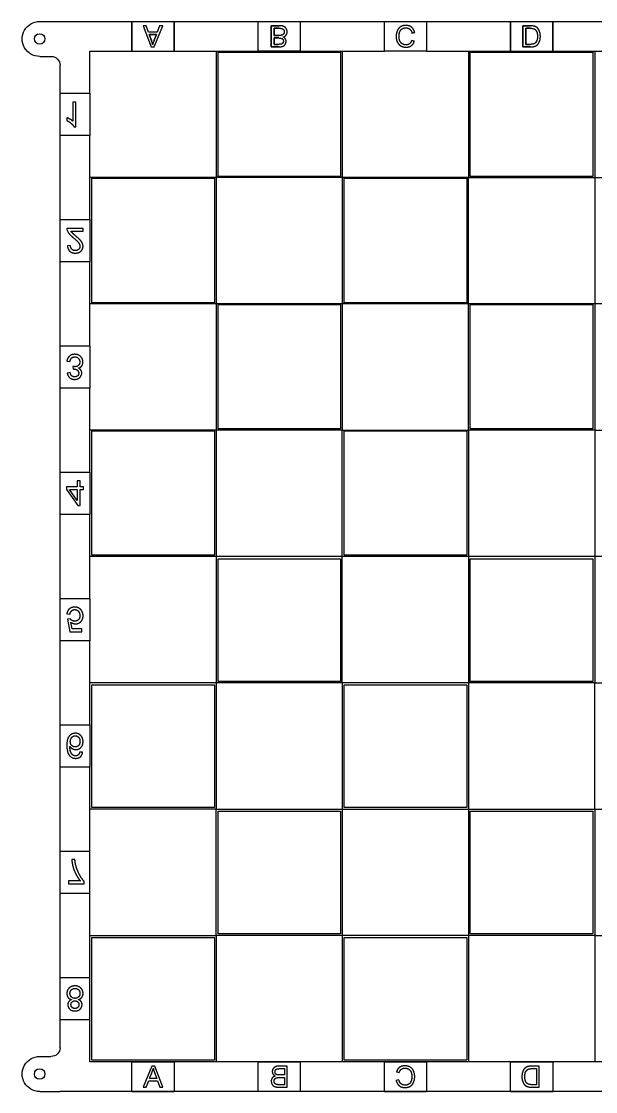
# Model space of a CAD drawing. Header units: millimetres. Extents: x 0 to 327, y -305 to 0.
# Drawn here: x -0.1 to 163.7, y -305.1 to -0.1 of the extents above; entities that cross this region are included whole.
import ezdxf

# ---------------------------------------------------------------- set-up
doc = ezdxf.new("R2010")
doc.units = ezdxf.units.MM
doc.layers.get('0').update_dxf_attribs({"linetype": 'CONTINUOUS'})

msp = doc.modelspace()

# ---------------------------------------------------------------- linework, layer by layer
for p, q in [((5.13, -0.13), (10.93, -0.13)), ((10.93, -0.13), (43.45, -0.13)), ((43.45, -0.13), (67.42, -0.13)), ((79.45, -0.13), (103.42, -0.13)), ((103.42, -8.63), (103.42, -0.13)), ((115.45, -0.13), (115.45, -8.63)), ((115.45, -0.13), (139.42, -0.13)), ((139.42, -0.13), (175.42, -0.13)), ((55.43, -8.63), (55.43, -80.63)), ((91.43, -8.63), (91.43, -116.63)), ((115.45, -8.63), (103.42, -8.63)), ((127.43, -8.63), (127.43, -44.63)), ((163.43, -8.63), (163.43, -152.63)), ((5.13, -10.13), (8.43, -10.13)), ((10.93, -292.63), (10.93, -12.63)), ((19.43, -20.62), (19.43, -32.65)), ((15.47, -23.13), (14.61, -23.13)), ((14.61, -23.13), (14.61, -28.61)), ((15.47, -30.16), (15.47, -23.13)), ((12.89, -27.57), (12.89, -28.41)), ((14.92, -30.16), (15.47, -30.16)), ((55.43, -44.63), (19.43, -44.63)), ((91.43, -44.63), (55.43, -44.63)), ((127.43, -44.63), (91.43, -44.63)), ((19.43, -56.62), (19.43, -68.65)), ((17.5, -59.13), (12.87, -59.13)), ((14.07, -59.96), (17.5, -59.96)), ((14.07, -59.96), (14.07, -59.96)), ((17.5, -59.96), (17.5, -59.13)), ((13.92, -64.04), (13.04, -64.14)), ((13.04, -64.14), (13.04, -64.14)), ((19.43, -92.62), (19.43, -80.63)), ((55.43, -80.63), (55.43, -116.63)), ((12.89, -96.98), (13.75, -97.09)), ((13.84, -100.19), (12.98, -100.35)), ((14.59, -98.45), (14.59, -98.45)), ((14.59, -98.45), (14.68, -99.2)), ((19.43, -128.62), (19.43, -104.65)), ((91.43, -116.63), (19.43, -116.63)), ((55.43, -116.63), (55.43, -152.63)), ((163.43, -116.63), (127.43, -116.63)), ((127.43, -116.63), (127.43, -188.63)), ((163.43, -116.63), (235.43, -116.63)), ((19.43, -128.62), (19.43, -140.65)), ((19.43, -164.62), (19.43, -140.65)), ((55.43, -152.63), (19.43, -152.63)), ((127.43, -152.63), (55.43, -152.63)), ((55.43, -152.63), (55.43, -224.63)), ((163.43, -152.63), (127.43, -152.63)), ((12.86, -169.01), (13.76, -169.09)), ((12.86, -169.01), (12.86, -169.01)), ((13.82, -170.38), (13.01, -170.49)), ((13.01, -170.49), (13.69, -174.08)), ((14.38, -173.26), (14, -171.38)), ((17.17, -173.26), (14.38, -173.26)), ((17.17, -174.08), (17.17, -173.26)), ((13.69, -174.08), (17.17, -174.08)), ((19.43, -200.62), (19.43, -176.65)), ((55.43, -188.63), (19.43, -188.63)), ((91.43, -188.63), (55.43, -188.63)), ((91.43, -188.63), (91.43, -296.63)), ((127.43, -188.63), (127.43, -260.63)), ((16.51, -208.35), (16.51, -208.35)), ((17.37, -208.42), (16.51, -208.35)), ((19.43, -248.65), (19.43, -212.65)), ((55.43, -224.63), (19.43, -224.63)), ((163.43, -224.63), (199.43, -224.63)), ((163.43, -224.63), (163.43, -296.63)), ((10.93, -236.62), (19.43, -236.62)), ((10.93, -248.65), (10.93, -236.62)), ((15.17, -239.02), (14.28, -239.02)), ((14.29, -239.02), (14.28, -239.02)), ((13.31, -245.1), (13.31, -245.93)), ((16.73, -245.1), (13.31, -245.1)), ((13.31, -245.93), (17.84, -245.93)), ((17.84, -245.93), (17.84, -245.26)), ((19.43, -248.65), (10.93, -248.65)), ((19.43, -260.63), (19.43, -248.65)), ((127.43, -260.63), (55.43, -260.63)), ((55.43, -260.63), (55.43, -296.63)), ((163.43, -260.63), (127.43, -260.63)), ((127.43, -260.63), (127.43, -296.63)), ((163.43, -260.63), (199.43, -260.63)), ((10.93, -272.62), (19.43, -272.62)), ((10.93, -284.65), (10.93, -272.62)), ((19.43, -284.65), (10.93, -284.65)), ((5.13, -295.13), (8.43, -295.13)), ((31.42, -305.13), (31.42, -296.63)), ((37.08, -297.88), (34.62, -303.88)), ((37.94, -297.88), (37.08, -297.88)), ((40.24, -303.88), (37.94, -297.88)), ((43.45, -296.63), (43.45, -305.13)), ((67.42, -296.63), (79.45, -296.63)), ((75.7, -297.88), (73.45, -297.88)), ((73.7, -298.59), (74.9, -298.59)), ((74.9, -298.59), (74.9, -300.4)), ((75.7, -297.88), (75.7, -297.88)), ((75.7, -303.88), (75.7, -297.88)), ((103.42, -296.63), (115.45, -296.63)), ((103.42, -305.13), (103.42, -296.63)), ((103.42, -296.63), (115.45, -296.63)), ((115.45, -296.63), (115.45, -305.13)), ((139.42, -296.63), (151.45, -296.63)), ((139.42, -305.13), (139.42, -296.63)), ((139.42, -296.63), (151.45, -296.63)), ((147.61, -297.88), (145.55, -297.88)), ((145.56, -298.59), (146.82, -298.59)), ((146.82, -298.59), (146.82, -303.18)), ((147.61, -297.88), (147.61, -297.88)), ((147.61, -303.88), (147.61, -297.88)), ((151.45, -296.63), (151.45, -305.13)), ((36.47, -301.42), (37.1, -299.76)), ((38.51, -301.42), (36.47, -301.42)), ((37.85, -299.66), (38.51, -301.42)), ((73.52, -301.11), (74.9, -301.11)), ((74.9, -300.4), (73.61, -300.4)), ((74.9, -301.11), (74.9, -303.18)), ((107.57, -301.78), (106.78, -301.98)), ((106.88, -299.53), (106.88, -299.53)), ((106.88, -299.53), (107.66, -299.71)), ((34.62, -303.88), (35.08, -303.88)), ((34.62, -303.88), (34.62, -303.88)), ((34.62, -303.88), (34.62, -303.88)), ((35.08, -303.88), (35.53, -303.88)), ((35.53, -303.88), (36.23, -302.07)), ((36.23, -302.07), (38.74, -302.07)), ((38.74, -302.07), (39.4, -303.88)), ((39.4, -303.88), (39.79, -303.88)), ((39.4, -303.88), (40.24, -303.88)), ((74.9, -303.18), (73.41, -303.18)), ((73.41, -303.88), (75.7, -303.88)), ((145.45, -303.88), (147.61, -303.88)), ((146.82, -303.18), (145.54, -303.18)), ((146.82, -303.18), (145.54, -303.18)), ((5.13, -305.13), (10.93, -305.13)), ((315.93, -305.13), (10.93, -305.13)), ((79.45, -305.13), (67.42, -305.13))]:
    msp.add_line(p, q)
for points in [[(271.43, -80.63), (163.43, -80.63), (91.43, -80.63), (19.43, -80.63), (19.43, -68.65), (10.93, -68.65), (10.93, -56.62), (19.43, -56.62), (19.43, -44.63), (19.43, -32.65), (10.93, -32.65), (10.93, -20.62), (19.43, -20.62), (19.43, -8.63), (31.42, -8.63), (31.42, -0.13), (31.42, -8.63), (43.45, -8.63), (43.45, -0.13), (43.45, -8.63), (67.42, -8.63), (67.42, -0.13), (79.45, -0.13), (79.45, -8.63), (103.42, -8.63), (103.42, -0.13), (115.45, -0.13), (115.45, -8.63), (151.45, -8.63), (151.45, -0.13), (151.45, -8.63), (175.42, -8.63)], [(307.43, -296.63), (19.43, -296.63), (19.43, -284.65), (19.43, -272.62), (19.43, -260.63), (55.43, -260.63), (55.43, -224.63), (91.43, -224.63), (163.43, -224.63), (163.43, -188.63), (91.43, -188.63), (91.43, -152.63), (91.43, -116.63), (127.43, -116.63), (127.43, -80.63), (127.43, -44.63), (163.43, -44.63), (199.43, -44.63)], [(235.43, -152.63), (163.43, -152.63), (163.43, -188.63), (199.43, -188.63)]]:
    msp.add_lwpolyline(points)
for points in [[(34.62, -1.38), (36.93, -7.38), (37.78, -7.38), (40.24, -1.38), (39.34, -1.38), (38.64, -3.2), (36.13, -3.2), (35.47, -1.38)], [(36.93, -7.38), (37.78, -7.38), (40.24, -1.38), (39.34, -1.38), (38.64, -3.2), (36.13, -3.2), (35.47, -1.38), (34.62, -1.38)], [(67.42, -0.13), (79.45, -0.13), (79.45, -8.63), (67.42, -8.63)], [(71.17, -1.38), (71.17, -7.38), (73.42, -7.38), (71.17, -7.38)], [(73.45, -1.38), (71.17, -1.38)], [(71.96, -2.09), (73.45, -2.09)], [(73.35, -4.15), (71.96, -4.15), (71.96, -2.09), (71.96, -4.15)], [(139.42, -8.63), (139.42, -0.13)], [(142.95, -1.38), (142.95, -7.38), (145.02, -7.38), (142.95, -7.38)], [(145.12, -1.38), (142.95, -1.38)], [(143.75, -2.09), (145.03, -2.09)], [(145.01, -6.67), (143.75, -6.67), (143.75, -2.09), (143.75, -6.67)], [(36.36, -3.85), (38.39, -3.85), (37.76, -5.51), (38.39, -3.85)], [(37.01, -5.61), (36.36, -3.85)], [(71.96, -4.86), (73.26, -4.86)], [(73.16, -6.67), (71.96, -6.67), (71.96, -4.86), (71.96, -6.67)], [(111.98, -5.74), (111.2, -5.55)], [(111.29, -3.49), (112.08, -3.29)], [(55.99, -26.6), (55.99, -8.87), (73.47, -8.87), (90.95, -8.87), (90.95, -26.6), (90.95, -44.33), (73.47, -44.33), (55.99, -44.33)], [(127.93, -26.6), (127.93, -8.87), (145.41, -8.87), (162.89, -8.87), (162.89, -26.6), (162.89, -44.33), (145.41, -44.33), (127.93, -44.33)], [(20.01, -62.57), (20.01, -44.84), (37.49, -44.84), (54.97, -44.84), (54.97, -62.57), (54.97, -80.31), (37.49, -80.31), (20.01, -80.31)], [(91.96, -62.57), (91.96, -44.84), (109.44, -44.84), (126.92, -44.84), (126.92, -62.57), (126.92, -80.31), (109.44, -80.31), (91.96, -80.31)], [(55.99, -98.55), (55.99, -80.81), (73.47, -80.81), (90.95, -80.81), (90.95, -98.55), (90.95, -116.28), (73.47, -116.28), (55.99, -116.28)], [(127.93, -98.55), (127.93, -80.81), (145.41, -80.81), (162.89, -80.81), (162.89, -98.55), (162.89, -116.28), (145.41, -116.28), (127.93, -116.28)], [(10.93, -92.62), (19.43, -92.62), (19.43, -104.65), (10.93, -104.65)], [(20.01, -134.52), (20.01, -116.79), (37.49, -116.79), (54.97, -116.79), (54.97, -134.52), (54.97, -152.25), (37.49, -152.25), (20.01, -152.25)], [(91.96, -134.52), (91.96, -116.79), (109.44, -116.79), (126.92, -116.79), (126.92, -134.52), (126.92, -152.25), (109.44, -152.25), (91.96, -152.25)], [(19.43, -128.62), (19.43, -140.65), (10.93, -140.65), (10.93, -128.62)], [(17.6, -133.55), (17.6, -132.77), (16.66, -132.77), (16.66, -131.09), (15.8, -131.09), (15.8, -132.77), (12.76, -132.77), (12.76, -133.55), (15.96, -138.09), (16.66, -138.09), (16.66, -133.55)], [(13.61, -133.55), (15.8, -133.55), (15.8, -136.71)], [(55.99, -170.74), (55.99, -153.26), (73.47, -153.26), (90.95, -153.26), (90.95, -170.74), (90.95, -188.22), (73.47, -188.22), (55.99, -188.22)], [(127.93, -170.74), (127.93, -153.26), (145.41, -153.26), (162.89, -153.26), (162.89, -170.74), (162.89, -188.22), (145.41, -188.22), (127.93, -188.22)], [(19.43, -164.62), (19.43, -176.65), (10.93, -176.65), (10.93, -164.62)], [(20.01, -206.72), (20.01, -189.24), (37.49, -189.24), (54.97, -189.24), (54.97, -206.72), (54.97, -224.2), (37.49, -224.2), (20.01, -224.2)], [(91.96, -206.72), (91.96, -189.24), (109.44, -189.24), (126.92, -189.24), (126.92, -206.72), (126.92, -224.2), (109.44, -224.2), (91.96, -224.2)], [(19.43, -212.65), (10.93, -212.65), (10.93, -200.62), (19.43, -200.62)], [(55.99, -242.69), (55.99, -225.21), (73.47, -225.21), (90.95, -225.21), (90.95, -242.69), (90.95, -260.17), (73.47, -260.17), (55.99, -260.17)], [(127.93, -242.69), (127.93, -225.21), (145.41, -225.21), (162.89, -225.21), (162.89, -242.69), (162.89, -260.17), (145.41, -260.17), (127.93, -260.17)], [(20.01, -278.66), (20.01, -261.18), (37.49, -261.18), (54.97, -261.18), (54.97, -278.66), (54.97, -296.14), (37.49, -296.14), (20.01, -296.14)], [(91.96, -278.66), (91.96, -261.18), (109.44, -261.18), (126.92, -261.18), (126.92, -278.66), (126.92, -296.14), (109.44, -296.14), (91.96, -296.14)], [(16.17, -278.93)], [(16.17, -278.93)], [(31.42, -296.63), (43.45, -296.63)], [(79.45, -305.13), (67.42, -305.13), (67.42, -296.63), (79.45, -296.63)], [(74.05, -298.59)], [(74.05, -298.59)], [(147.61, -297.88), (147.61, -297.88)], [(72.3, -300.69)], [(72.3, -300.69)], [(35.08, -303.88), (35.08, -303.88)], [(74.02, -303.88)], [(74.02, -303.88)], [(111.46, -303)], [(43.45, -305.13), (31.42, -305.13)], [(115.45, -305.13), (103.42, -305.13)], [(151.45, -305.13), (139.42, -305.13)]]:
    msp.add_lwpolyline(points, close=True)
for points in [[(3.63, -5.13, -0.998996), (6.63, -5.13, -0.998996)], [(3.63, -300.13, -0.998996), (6.63, -300.13, -0.998996)]]:
    msp.add_lwpolyline(points, format="xyb", close=True)
at = {"extrusion": (0, 0, -1)}
for centre, radius, start, end in [((-5.13, -5.13), 5, -90.0257, 90.0257), ((-8.43, -12.63), 2.5, 90, 180), ((-8.43, -292.63), 2.5, 179.9998, 270), ((-5.13, -300.13), 5, -90.0446, 90.0446)]:
    msp.add_arc(centre, radius, start, end, dxfattribs=at)
for points in [[(74.42, -1.48), (74.03, -1.38), (73.45, -1.38)], [(74.42, -1.48), (74.03, -1.38), (73.45, -1.38)], [(73.45, -2.09), (73.84, -2.09), (74, -2.12)], [(73.45, -2.09), (73.84, -2.09), (74, -2.12)], [(74, -2.12), (74.27, -2.17), (74.45, -2.28)], [(74, -2.12), (74.27, -2.17), (74.45, -2.28)], [(75.08, -1.78), (74.82, -1.58), (74.42, -1.48)], [(75.08, -1.78), (74.82, -1.58), (74.42, -1.48)], [(74.45, -2.28), (74.64, -2.4), (74.76, -2.62)], [(74.45, -2.28), (74.64, -2.4), (74.76, -2.62)], [(74.76, -2.62), (74.87, -2.84), (74.87, -3.12)], [(74.76, -2.62), (74.87, -2.84), (74.87, -3.12)], [(75.52, -2.34), (75.34, -1.98), (75.08, -1.78)], [(75.52, -2.34), (75.34, -1.98), (75.08, -1.78)], [(75.7, -3.12), (75.7, -2.7), (75.52, -2.34)], [(75.7, -3.12), (75.7, -2.7), (75.52, -2.34)], [(107.1, -2.82), (106.78, -3.57), (106.78, -4.43)], [(107.1, -2.82), (106.78, -3.57), (106.78, -4.43)], [(108.02, -1.67), (107.41, -2.07), (107.1, -2.82)], [(108.02, -1.67), (107.41, -2.07), (107.1, -2.82)], [(107.82, -3.1), (108.04, -2.52), (108.52, -2.24)], [(107.82, -3.1), (108.04, -2.52), (108.52, -2.24)], [(109.6, -1.28), (108.63, -1.28), (108.02, -1.67)], [(109.6, -1.28), (108.63, -1.28), (108.02, -1.67)], [(108.52, -2.24), (108.99, -1.96), (109.53, -1.96)], [(108.52, -2.24), (108.99, -1.96), (109.53, -1.96)], [(109.53, -1.96), (110.2, -1.96), (110.66, -2.34)], [(109.53, -1.96), (110.2, -1.96), (110.66, -2.34)], [(111.19, -1.79), (110.54, -1.28), (109.6, -1.28)], [(111.19, -1.79), (110.54, -1.28), (109.6, -1.28)], [(110.66, -2.34), (111.13, -2.73), (111.29, -3.49)], [(110.66, -2.34), (111.13, -2.73), (111.29, -3.49)], [(112.08, -3.29), (111.83, -2.31), (111.19, -1.79)], [(112.08, -3.29), (111.83, -2.31), (111.19, -1.79)], [(145.03, -2.09), (145.62, -2.09), (145.96, -2.2)], [(145.03, -2.09), (145.62, -2.09), (145.96, -2.2)], [(146.08, -1.48), (145.66, -1.38), (145.12, -1.38)], [(146.08, -1.48), (145.66, -1.38), (145.12, -1.38)], [(145.96, -2.2), (146.3, -2.31), (146.5, -2.51)], [(145.96, -2.2), (146.3, -2.31), (146.5, -2.51)], [(146.8, -1.79), (146.5, -1.59), (146.08, -1.48)], [(146.8, -1.79), (146.5, -1.59), (146.08, -1.48)], [(146.5, -2.51), (146.78, -2.79), (146.94, -3.27)], [(146.5, -2.51), (146.78, -2.79), (146.94, -3.27)], [(147.34, -2.33), (147.09, -1.98), (146.8, -1.79)], [(147.34, -2.33), (147.09, -1.98), (146.8, -1.79)], [(147.75, -3.2), (147.59, -2.68), (147.34, -2.33)], [(147.75, -3.2), (147.59, -2.68), (147.34, -2.33)], [(37.34, -6.75), (37.22, -6.17), (37.01, -5.61)], [(37.34, -6.75), (37.22, -6.17), (37.01, -5.61)], [(37.76, -5.51), (37.48, -6.26), (37.34, -6.75)], [(37.76, -5.51), (37.48, -6.26), (37.34, -6.75)], [(73.26, -4.86), (73.79, -4.86), (74.02, -4.93)], [(73.26, -4.86), (73.79, -4.86), (74.02, -4.93)], [(74.23, -4.05), (73.92, -4.15), (73.35, -4.15)], [(74.23, -4.05), (73.92, -4.15), (73.35, -4.15)], [(74.02, -4.93), (74.32, -5.02), (74.47, -5.23)], [(74.02, -4.93), (74.32, -5.02), (74.47, -5.23)], [(74.7, -3.7), (74.53, -3.95), (74.23, -4.05)], [(74.7, -3.7), (74.53, -3.95), (74.23, -4.05)], [(74.47, -5.23), (74.63, -5.44), (74.63, -5.75)], [(74.47, -5.23), (74.63, -5.44), (74.63, -5.75)], [(74.63, -5.75), (74.63, -6.05), (74.48, -6.28)], [(74.63, -5.75), (74.63, -6.05), (74.48, -6.28)], [(74.57, -4.57), (75.11, -4.42), (75.41, -4.03)], [(74.57, -4.57), (75.11, -4.42), (75.41, -4.03)], [(75.2, -5.12), (74.99, -4.78), (74.57, -4.57)], [(75.2, -5.12), (74.99, -4.78), (74.57, -4.57)], [(74.87, -3.12), (74.87, -3.46), (74.7, -3.7)], [(74.87, -3.12), (74.87, -3.46), (74.7, -3.7)], [(75.17, -6.64), (75.41, -6.26), (75.41, -5.85)], [(75.17, -6.64), (75.41, -6.26), (75.41, -5.85)], [(75.41, -5.85), (75.41, -5.46), (75.2, -5.12)], [(75.41, -5.85), (75.41, -5.46), (75.2, -5.12)], [(75.41, -4.03), (75.7, -3.65), (75.7, -3.12)], [(75.41, -4.03), (75.7, -3.65), (75.7, -3.12)], [(106.78, -4.43), (106.78, -5.36), (107.14, -6.06)], [(106.78, -4.43), (106.78, -5.36), (107.14, -6.06)], [(107.14, -6.06), (107.5, -6.76), (108.16, -7.12)], [(107.14, -6.06), (107.5, -6.76), (108.16, -7.12)], [(107.6, -4.43), (107.6, -3.67), (107.82, -3.1)], [(107.6, -4.43), (107.6, -3.67), (107.82, -3.1)], [(107.79, -5.58), (107.6, -5.02), (107.6, -4.43)], [(107.79, -5.58), (107.6, -5.02), (107.6, -4.43)], [(108.44, -6.47), (107.98, -6.14), (107.79, -5.58)], [(108.44, -6.47), (107.98, -6.14), (107.79, -5.58)], [(111.2, -5.55), (110.99, -6.21), (110.59, -6.51)], [(111.2, -5.55), (110.99, -6.21), (110.59, -6.51)], [(111.13, -7.03), (111.74, -6.57), (111.98, -5.74)], [(111.13, -7.03), (111.74, -6.57), (111.98, -5.74)], [(146.78, -5.87), (146.48, -6.38), (146.03, -6.55)], [(146.78, -5.87), (146.48, -6.38), (146.03, -6.55)], [(147.09, -4.43), (147.09, -5.37), (146.78, -5.87)], [(147.09, -4.43), (147.09, -5.37), (146.78, -5.87)], [(146.94, -3.27), (147.09, -3.75), (147.09, -4.43)], [(146.94, -3.27), (147.09, -3.75), (147.09, -4.43)], [(146.97, -6.87), (147.44, -6.47), (147.68, -5.84)], [(146.97, -6.87), (147.44, -6.47), (147.68, -5.84)], [(147.68, -5.84), (147.91, -5.22), (147.91, -4.42)], [(147.68, -5.84), (147.91, -5.22), (147.91, -4.42)], [(147.91, -4.42), (147.91, -3.73), (147.75, -3.2)], [(147.91, -4.42), (147.91, -3.73), (147.75, -3.2)], [(74.07, -6.59), (73.81, -6.67), (73.16, -6.67)], [(74.07, -6.59), (73.81, -6.67), (73.16, -6.67)], [(73.42, -7.38), (74.11, -7.38), (74.52, -7.2)], [(73.42, -7.38), (74.11, -7.38), (74.52, -7.2)], [(74.48, -6.28), (74.34, -6.51), (74.07, -6.59)], [(74.48, -6.28), (74.34, -6.51), (74.07, -6.59)], [(74.52, -7.2), (74.94, -7.02), (75.17, -6.64)], [(74.52, -7.2), (74.94, -7.02), (75.17, -6.64)], [(108.16, -7.12), (108.82, -7.48), (109.61, -7.48)], [(108.16, -7.12), (108.82, -7.48), (109.61, -7.48)], [(109.6, -6.81), (108.9, -6.81), (108.44, -6.47)], [(109.6, -6.81), (108.9, -6.81), (108.44, -6.47)], [(110.59, -6.51), (110.2, -6.81), (109.6, -6.81)], [(110.59, -6.51), (110.2, -6.81), (109.6, -6.81)], [(109.61, -7.48), (110.51, -7.48), (111.13, -7.03)], [(109.61, -7.48), (110.51, -7.48), (111.13, -7.03)], [(146.03, -6.55), (145.71, -6.67), (145.01, -6.67)], [(146.03, -6.55), (145.71, -6.67), (145.01, -6.67)], [(145.02, -7.38), (145.72, -7.38), (146.09, -7.3)], [(145.02, -7.38), (145.72, -7.38), (146.09, -7.3)], [(146.09, -7.3), (146.6, -7.18), (146.97, -6.87)], [(146.09, -7.3), (146.6, -7.18), (146.97, -6.87)], [(13.8, -28.02), (13.29, -27.72), (12.89, -27.57)], [(12.89, -28.4), (13.61, -28.74), (14.15, -29.23)], [(14.61, -28.61), (14.3, -28.31), (13.8, -28.02)], [(14.15, -29.23), (14.69, -29.71), (14.92, -30.16)], [(12.87, -59.13), (12.86, -59.44), (12.97, -59.73)], [(12.97, -59.73), (13.15, -60.2), (13.54, -60.66)], [(13.54, -60.66), (13.93, -61.12), (14.66, -61.72)], [(14.43, -60.42), (14.21, -60.19), (14.07, -59.96)], [(14.07, -59.96), (14.07, -59.96), (14.07, -59.96)], [(15.42, -61.3), (14.65, -60.66), (14.43, -60.42)], [(14.3, -65.08), (13.92, -64.7), (13.92, -64.05)], [(14.66, -61.72), (15.81, -62.66), (16.21, -63.2)], [(16.75, -62.54), (16.35, -62.09), (15.42, -61.3)], [(16.21, -63.2), (16.61, -63.75), (16.61, -64.24)], [(17.32, -63.39), (17.15, -62.99), (16.75, -62.54)], [(17.49, -64.22), (17.49, -63.8), (17.32, -63.39)], [(13.04, -64.14), (13.13, -65.12), (13.72, -65.64)], [(13.04, -64.14), (13.04, -64.14), (13.04, -64.14)], [(13.72, -65.64), (14.31, -66.16), (15.31, -66.16)], [(15.29, -65.45), (14.67, -65.45), (14.3, -65.08)], [(16.24, -65.1), (15.88, -65.45), (15.29, -65.45)], [(15.31, -66.16), (16.32, -66.16), (16.9, -65.6)], [(16.61, -64.24), (16.61, -64.75), (16.24, -65.1)], [(16.9, -65.6), (17.49, -65.04), (17.49, -64.22)], [(13.59, -95.56), (12.98, -96.11), (12.89, -96.98)], [(15.12, -95.01), (14.19, -95.01), (13.59, -95.56)], [(13.75, -97.09), (13.9, -96.36), (14.25, -96.04)], [(14.25, -96.04), (14.61, -95.72), (15.12, -95.72)], [(16.81, -95.65), (16.14, -95.01), (15.12, -95.01)], [(15.12, -95.72), (15.73, -95.72), (16.14, -96.14)], [(16.14, -96.14), (16.56, -96.56), (16.56, -97.18)], [(16.56, -97.18), (16.56, -97.77), (16.18, -98.16)], [(17.47, -97.2), (17.47, -96.28), (16.81, -95.65)], [(17.13, -98.33), (17.47, -97.88), (17.47, -97.2)], [(12.98, -100.35), (13.13, -101.21), (13.69, -101.69)], [(14.27, -101.14), (13.93, -100.82), (13.84, -100.19)], [(15.19, -98.54), (14.95, -98.54), (14.59, -98.45)], [(14.59, -98.45), (14.59, -98.45), (14.59, -98.45)], [(14.68, -99.2), (14.77, -99.19), (14.82, -99.19)], [(14.82, -99.19), (15.37, -99.19), (15.81, -99.48)], [(16.18, -98.16), (15.79, -98.54), (15.19, -98.54)], [(15.81, -99.48), (16.25, -99.76), (16.25, -100.36)], [(16.25, -100.36), (16.25, -100.83), (15.93, -101.14)], [(16.17, -98.92), (16.79, -98.78), (17.13, -98.33)], [(16.89, -99.52), (16.64, -99.14), (16.17, -98.92)], [(16.87, -101.24), (17.13, -100.82), (17.13, -100.34)], [(17.13, -100.34), (17.13, -99.89), (16.89, -99.52)], [(13.69, -101.69), (14.25, -102.16), (15.08, -102.16)], [(15.1, -101.45), (14.6, -101.45), (14.27, -101.14)], [(15.08, -102.16), (15.66, -102.16), (16.14, -101.92)], [(15.93, -101.14), (15.61, -101.45), (15.1, -101.45)], [(16.14, -101.92), (16.62, -101.67), (16.87, -101.24)], [(13.55, -167.6), (12.95, -168.13), (12.86, -169.01)], [(15.11, -167.06), (14.16, -167.06), (13.55, -167.6)], [(16.95, -167.91), (16.28, -167.06), (15.11, -167.06)], [(12.86, -169.01), (12.86, -169.01), (12.86, -169.01)], [(13.76, -169.09), (13.86, -168.43), (14.23, -168.1)], [(14.35, -170.87), (14.01, -170.68), (13.82, -170.38)], [(14.23, -168.1), (14.59, -167.77), (15.11, -167.77)], [(16.18, -170.64), (15.76, -171.06), (15.1, -171.06)], [(15.11, -167.77), (15.73, -167.77), (16.16, -168.24)], [(16.16, -168.24), (16.59, -168.7), (16.59, -169.48)], [(16.59, -169.48), (16.59, -170.21), (16.18, -170.64)], [(16.87, -171.19), (17.5, -170.55), (17.5, -169.55)], [(17.5, -169.55), (17.5, -168.6), (16.95, -167.91)], [(14, -171.38), (14.63, -171.82), (15.33, -171.82)], [(15.1, -171.06), (14.68, -171.06), (14.35, -170.87)], [(15.33, -171.82), (16.24, -171.82), (16.87, -171.19)], [(13.55, -203.8), (12.87, -204.59), (12.87, -206.41)], [(15.3, -203.01), (14.23, -203.01), (13.55, -203.8)], [(14.05, -204.55), (14.24, -204.14), (14.58, -203.93)], [(14.58, -203.93), (14.91, -203.72), (15.29, -203.72)], [(15.29, -203.72), (15.83, -203.72), (16.22, -204.16)], [(16.43, -203.31), (15.93, -203.01), (15.3, -203.01)], [(16.22, -204.16), (16.61, -204.6), (16.61, -205.35)], [(17.21, -204.18), (16.93, -203.61), (16.43, -203.31)], [(17.49, -205.41), (17.49, -204.75), (17.21, -204.18)], [(12.87, -206.41), (12.87, -208.44), (13.62, -209.36)], [(13.97, -208.36), (13.74, -207.79), (13.73, -206.74)], [(13.73, -206.74), (14.04, -207.21), (14.49, -207.44)], [(13.86, -205.4), (13.86, -204.96), (14.05, -204.55)], [(14.27, -206.5), (13.86, -206.08), (13.86, -205.4)], [(15.25, -206.91), (14.67, -206.91), (14.27, -206.5)], [(16.23, -206.5), (15.84, -206.91), (15.25, -206.91)], [(15.43, -207.67), (16.29, -207.67), (16.89, -207.04)], [(16.61, -205.35), (16.61, -206.08), (16.23, -206.5)], [(16.89, -207.04), (17.49, -206.41), (17.49, -205.41)], [(13.62, -209.36), (14.28, -210.16), (15.38, -210.16)], [(14.61, -209.23), (14.2, -208.93), (13.97, -208.36)], [(14.49, -207.44), (14.93, -207.67), (15.43, -207.67)], [(15.33, -209.45), (14.92, -209.45), (14.61, -209.23)], [(16.19, -209.09), (15.84, -209.45), (15.33, -209.45)], [(15.38, -210.16), (16.21, -210.16), (16.74, -209.7)], [(16.51, -208.35), (16.4, -208.86), (16.19, -209.09)], [(16.51, -208.35), (16.51, -208.35), (16.51, -208.35)], [(16.74, -209.7), (17.26, -209.23), (17.37, -208.42)], [(14.29, -239.02), (14.3, -239.84), (14.61, -241.01)], [(14.29, -239.02), (14.29, -239.02), (14.29, -239.02)], [(15.5, -240.94), (15.24, -240.06), (15.17, -239.02)], [(16.51, -243.37), (15.86, -242.19), (15.5, -240.94)], [(14.61, -241.01), (14.92, -242.18), (15.5, -243.27)], [(15.5, -243.27), (16.08, -244.36), (16.73, -245.1)], [(17.84, -245.26), (17.17, -244.55), (16.51, -243.37)], [(13.51, -275.63), (12.88, -276.24), (12.88, -277.16)], [(12.88, -277.16), (12.88, -277.84), (13.22, -278.3)], [(15.18, -275.01), (14.15, -275.01), (13.51, -275.63)], [(13.76, -277.15), (13.76, -276.78), (13.93, -276.44)], [(14.16, -278.15), (13.76, -277.75), (13.76, -277.15)], [(13.93, -276.44), (14.11, -276.1), (14.45, -275.91)], [(14.45, -275.91), (14.8, -275.72), (15.19, -275.72)], [(16.85, -275.62), (16.22, -275.01), (15.18, -275.01)], [(15.19, -275.72), (15.81, -275.72), (16.21, -276.12)], [(16.61, -277.12), (16.61, -277.74), (16.2, -278.15)], [(16.21, -276.12), (16.61, -276.51), (16.61, -277.12)], [(17.49, -277.13), (17.49, -276.24), (16.85, -275.62)], [(17.15, -278.25), (17.49, -277.78), (17.49, -277.13)], [(13.42, -279.49), (13.16, -279.85), (13.16, -280.36)], [(13.16, -280.36), (13.16, -281.12), (13.71, -281.64)], [(13.22, -278.3), (13.57, -278.76), (14.21, -278.93)], [(14.21, -278.93), (13.67, -279.12), (13.42, -279.49)], [(14.04, -280.38), (14.04, -279.89), (14.36, -279.57)], [(14.36, -281.14), (14.04, -280.82), (14.04, -280.38)], [(15.16, -278.56), (14.56, -278.56), (14.16, -278.15)], [(14.36, -279.57), (14.68, -279.26), (15.19, -279.26)], [(16.2, -278.15), (15.78, -278.56), (15.16, -278.56)], [(15.19, -279.26), (15.68, -279.26), (16, -279.57)], [(16.32, -280.34), (16.32, -280.81), (15.99, -281.13)], [(16, -279.57), (16.32, -279.88), (16.32, -280.34)], [(16.17, -278.93), (16.82, -278.72), (17.15, -278.25)], [(16.95, -279.48), (16.69, -279.12), (16.17, -278.93)], [(16.64, -281.63), (17.2, -281.1), (17.2, -280.33)], [(17.2, -280.33), (17.2, -279.85), (16.95, -279.48)], [(13.71, -281.64), (14.26, -282.16), (15.17, -282.16)], [(15.18, -281.45), (14.69, -281.45), (14.36, -281.14)], [(15.17, -282.16), (16.08, -282.16), (16.64, -281.63)], [(15.99, -281.13), (15.66, -281.45), (15.18, -281.45)], [(37.1, -299.76), (37.39, -299), (37.53, -298.51)], [(37.53, -298.51), (37.64, -299.09), (37.85, -299.66)], [(37.53, -298.51), (37.53, -298.51), (37.53, -298.51)], [(71.69, -298.63), (71.46, -299), (71.46, -299.42)], [(72.34, -298.06), (71.93, -298.25), (71.69, -298.63)], [(73.45, -297.88), (72.76, -297.88), (72.34, -298.06)], [(72.38, -298.99), (72.53, -298.76), (72.79, -298.67)], [(72.79, -298.67), (73.06, -298.59), (73.7, -298.59)], [(107.74, -298.24), (107.12, -298.7), (106.88, -299.53)], [(107.66, -299.71), (107.87, -299.06), (108.27, -298.76)], [(109.25, -297.78), (108.35, -297.78), (107.74, -298.24)], [(108.27, -298.76), (108.67, -298.46), (109.27, -298.46)], [(110.71, -298.14), (110.05, -297.78), (109.25, -297.78)], [(109.27, -298.46), (109.96, -298.46), (110.42, -298.79)], [(110.42, -298.79), (110.89, -299.12), (111.08, -299.68)], [(111.73, -299.2), (111.37, -298.5), (110.71, -298.14)], [(143.6, -298.4), (143.12, -298.8), (142.89, -299.42)], [(144.48, -297.97), (143.96, -298.09), (143.6, -298.4)], [(143.78, -299.39), (144.09, -298.89), (144.53, -298.71)], [(145.55, -297.88), (144.85, -297.88), (144.48, -297.97)], [(144.53, -298.71), (144.85, -298.59), (145.56, -298.59)], [(71.46, -301.23), (71.17, -301.62), (71.17, -302.14)], [(71.46, -299.42), (71.46, -299.8), (71.67, -300.14)], [(72.3, -300.69), (71.75, -300.85), (71.46, -301.23)], [(71.67, -300.14), (71.88, -300.48), (72.3, -300.69)], [(71.99, -302.14), (71.99, -301.81), (72.16, -301.56)], [(72.16, -301.56), (72.33, -301.31), (72.64, -301.21)], [(72.24, -299.51), (72.24, -299.21), (72.38, -298.99)], [(72.39, -300.04), (72.24, -299.83), (72.24, -299.51)], [(72.85, -300.33), (72.55, -300.24), (72.39, -300.04)], [(72.64, -301.21), (72.94, -301.11), (73.52, -301.11)], [(73.61, -300.4), (73.08, -300.4), (72.85, -300.33)], [(106.88, -299.53), (106.88, -299.53), (106.88, -299.53)], [(108.2, -302.92), (107.74, -302.54), (107.57, -301.78)], [(111.27, -300.83), (111.27, -301.6), (111.04, -302.17)], [(111.08, -299.68), (111.27, -300.24), (111.27, -300.83)], [(112.08, -300.84), (112.08, -299.9), (111.73, -299.2)], [(111.77, -302.45), (112.08, -301.7), (112.08, -300.84)], [(142.89, -299.42), (142.65, -300.05), (142.65, -300.85)], [(142.65, -300.85), (142.65, -301.53), (142.81, -302.06)], [(143.47, -300.84), (143.47, -299.9), (143.78, -299.39)], [(143.63, -301.99), (143.47, -301.52), (143.47, -300.84)], [(71.17, -302.14), (71.17, -302.56), (71.34, -302.93)], [(71.34, -302.93), (71.52, -303.29), (71.78, -303.49)], [(71.78, -303.49), (72.05, -303.68), (72.44, -303.78)], [(72.11, -302.65), (71.99, -302.43), (71.99, -302.14)], [(72.41, -302.98), (72.23, -302.87), (72.11, -302.65)], [(72.87, -303.15), (72.6, -303.1), (72.41, -302.98)], [(72.44, -303.78), (72.84, -303.88), (73.41, -303.88)], [(73.41, -303.17), (73.03, -303.17), (72.87, -303.15)], [(106.78, -301.98), (107.03, -302.96), (107.68, -303.47)], [(107.68, -303.47), (108.33, -303.98), (109.26, -303.98)], [(109.33, -303.31), (108.66, -303.31), (108.2, -302.92)], [(109.26, -303.98), (110.23, -303.98), (110.84, -303.59)], [(110.35, -303.02), (109.88, -303.31), (109.33, -303.31)], [(111.04, -302.17), (110.82, -302.74), (110.35, -303.02)], [(110.84, -303.59), (111.2, -303.36), (111.46, -303)], [(111.46, -303), (111.6, -302.8), (111.71, -302.56)], [(111.57, -302.84), (111.59, -302.8), (111.62, -302.75)], [(111.69, -302.61), (111.73, -302.53), (111.77, -302.45)], [(142.81, -302.06), (142.97, -302.59), (143.22, -302.93)], [(143.22, -302.93), (143.47, -303.28), (143.77, -303.48)], [(144.07, -302.75), (143.79, -302.47), (143.63, -301.99)], [(143.77, -303.48), (144.06, -303.68), (144.48, -303.78)], [(144.61, -303.06), (144.27, -302.95), (144.07, -302.75)], [(144.48, -303.78), (144.9, -303.88), (145.45, -303.88)], [(145.54, -303.17), (144.94, -303.17), (144.61, -303.06)]]:
    msp.add_open_spline(points, degree=2)

doc.saveas('drawing.dxf')
